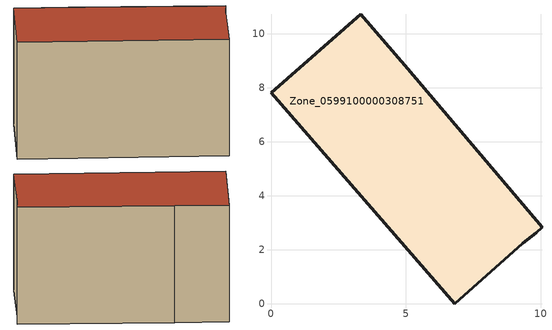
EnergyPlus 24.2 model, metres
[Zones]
Zone_0599100000308751
 floor ground (C_G): 6.82,0 0,7.82 3.32,10.72 5.08,8.71 10.05,2.82 9.83,2.63 9.34,2.24 z0
 wall outside (C_F): 0,7.82 6.82,0 9.34,2.24 9.83,2.63 10.05,2.82 5.08,8.71 3.32,10.72 0,7.82 z0:6.18
 roof outside (C_R): 6.82,0 9.34,2.24 9.83,2.63 10.05,2.82 5.08,8.71 3.32,10.72 0,7.82 z6.18
[BUILDING]
Pand.0599100000308751: North Axis=0; Terrain=City; Loads Convergence Tolerance Value=0.04; Temperature Convergence Tolerance Value=0.4; Solar Distribution=FullExterior; Maximum Number of Warmup Days=25; Minimum Number of Warmup Days=1
[Site:Location]
Rotterdam.The.Hague.AP_ZH_NLD Design_Conditions: Latitude=51.96; Longitude=4.45; Time Zone=1; Elevation=-4.5
[SITE:GROUNDTEMPERATURE:BUILDINGSURFACE]
18, 18, 18, 18, 18, 18, 18, 18, 18, 18, 18, 18
[MATERIAL] Thermal Absorptance=0.9; Solar Absorptance=0.7; Visible Absorptance=0.7
Name | Roughness | Thickness | Conductivity | Density | Specific Heat
G.TI.1946 | MediumSmooth | 0.15 | 1 | 540 | 1210
F.TI.1946 | Rough | 0.3 | 0.857143 | 1920 | 840
R.TI.1946 | MediumRough | 0.2 | 0.1 | 1500 | 1000
[CONSTRUCTION]
C_G: G.TI.1946
C_F: F.TI.1946
C_R: R.TI.1946
[ZONE]
Zone_0599100000308751: Type=1; Multiplier=1; Ceiling Height=Autocalculate; Volume=Autocalculate; Floor Area=autocalculate; Part of Total Floor Area=Yes
[ZONEINFILTRATION:DESIGNFLOWRATE]
Infil_Zone_0599100000308751: Zone or ZoneList or Space or SpaceList=Zone_0599100000308751; Schedule=AlwaysOn; Design Flow Rate Calculation Method=Flow/Area; Flow Rate per Floor Area=0.003; Constant Term Coefficient=1; Temperature Term Coefficient=0; Velocity Term Coefficient=0; Velocity Squared Term Coefficient=0
[HVACTEMPLATE:ZONE:IDEALLOADSAIRSYSTEM]
Zone_0599100000308751: Maximum Heating Supply Air Temperature=50; Minimum Cooling Supply Air Temperature=13; Maximum Heating Supply Air Humidity Ratio=0.0156; Minimum Cooling Supply Air Humidity Ratio=0.0077; Heating Limit=NoLimit; Cooling Limit=NoLimit; Dehumidification Control Type=ConstantSensibleHeatRatio; Cooling Sensible Heat Ratio=0.7; Dehumidification Setpoint=60; Humidification Control Type=None; Humidification Setpoint=30; Outdoor Air Method=None; Outdoor Air Flow Rate per Person=0.00944; Outdoor Air Flow Rate per Zone Floor Area=0; Outdoor Air Flow Rate per Zone=0; Demand Controlled Ventilation Type=None; Outdoor Air Economizer Type=NoEconomizer; Heat Recovery Type=None; Sensible Heat Recovery Effectiveness=0.7; Latent Heat Recovery Effectiveness=0.65
[ZONECONTROL:THERMOSTAT]
ThermostatControl_Zone_0599100000308751: Zone or ZoneList=Zone_0599100000308751; Control Type Schedule=DualSetpointControlType; Control 1=Thermostat_Zone_0599100000308751; Temperature Difference Between Cutout And Setpoint=0
[THERMOSTATSETPOINT:DUALSETPOINT]
Thermostat_Zone_0599100000308751: Heating Setpoint Temperature Schedule=HeatingSetpoint_Zone_0599100000308751; Cooling Setpoint Temperature Schedule=CoolingSetpoint_Zone_0599100000308751
[SCHEDULE:COMPACT]
HeatingSetpoint_Zone_0599100000308751: Through: 12/31, For: AllDays, Until: 24:00, 21
CoolingSetpoint_Zone_0599100000308751: Through: 12/31, For: AllDays, Until: 24:00, 24
DualSetpointControlType: Through: 12/31, For: AllDays, Until: 24:00, 4
AlwaysOn: Through: 12/31, For: AllDays, Until: 24:00, 1
